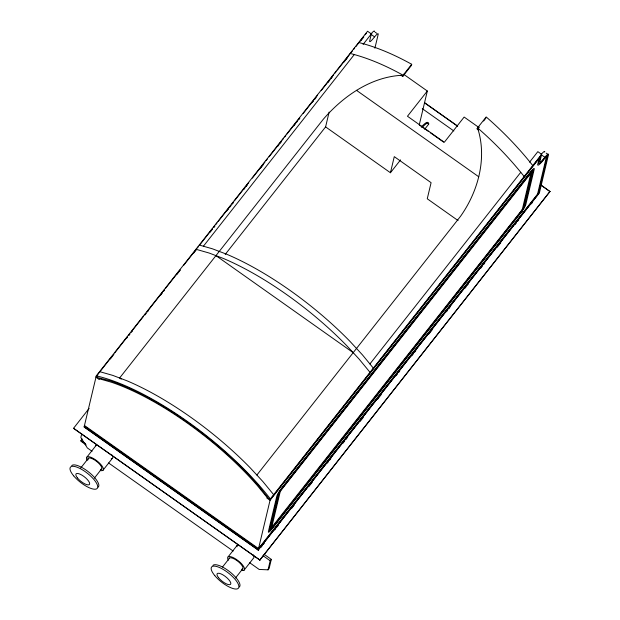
<?xml version="1.0" encoding="UTF-8"?>
<svg xmlns="http://www.w3.org/2000/svg" width="620" height="620" viewBox="0 0 620 620"><rect width="100%" height="100%" fill="white"/><g stroke="black" fill="none" stroke-linecap="round" stroke-linejoin="round"><path stroke-width="0.93" d="M73.547 428.304L259.888 560.062L73.547 428.304L89.141 408.379M81.708 433.853L80.848 437.48L87.319 447.935L92.055 451.282M82.088 438.945L80.755 441.107L86.188 444.951M374.899 48.19L378.192 34.348A8.548 1.225 -54.7 0 0 374.573 36.859L372.496 39.409A8.672 1.248 -54.7 0 1 369.667 40.967L371.349 33.922L367.559 31.248L96.302 375.852L84.111 427.017L258.664 550.436M225.207 254.433L325.601 126.899L329.127 112.088M258.183 550.095L270.374 498.93L541.632 154.326L537.842 151.652L529.581 162.153M249.705 562.751L259.168 569.439L268.034 569.834L270.196 560.775L271.304 559.372L264.19 554.342M271.304 559.372L269.142 568.432L268.034 569.834M401.109 75.477L402.806 76.392L403.085 75.214L411.696 64.278C394.963 55.002 377.301 47.182 358.701 42.501M411.696 64.278L411.417 65.449L402.806 76.392M325.601 126.899L390.437 172.748L394.274 156.643L431.094 182.675L427.257 198.78L458.095 220.588M403.604 74.253L427.327 91.024L419.252 124.907L428.653 131.556M541.632 154.326L539.95 161.37A8.672 1.248 -54.7 0 0 542.787 159.813L544.856 157.263A8.548 1.225 -54.7 0 1 548.475 154.752L546.204 153.148M539.408 192.828L548.475 154.752M259.888 560.062L549.971 191.541L541.33 185.233M96.743 375.767L111.701 356.756M114.692 352.958L127.263 336.986M128.456 335.466L129.657 333.947M131.456 331.669L143.422 316.464M144.615 314.937L145.816 313.418M147.01 311.899L161.975 292.888M163.168 291.369L164.37 289.85M165.563 288.331L179.932 270.08M183.52 265.523L196.091 249.558M197.284 248.031L198.485 246.512M200.276 244.233L212.249 229.028M213.443 227.509L214.644 225.982M215.838 224.463L217.031 222.944M218.232 221.425L230.803 205.46M231.996 203.934L233.19 202.415M234.391 200.896L248.752 182.652M252.348 178.087L264.911 162.122M266.112 160.603L267.305 159.077M269.103 156.798L281.069 141.593M282.271 140.074L283.464 138.555M284.665 137.028L285.859 135.509M287.052 133.99L299.623 118.025M303.211 113.46L317.579 95.216M321.168 90.652L333.738 74.687M334.932 73.168L336.133 71.649M337.327 70.122L349.897 54.157M351.091 52.638L352.292 51.119M353.485 49.6L354.687 48.073M355.88 46.554L363.529 36.843M365.188 34.736L366.296 33.325M97.774 374.914L95.984 377.192L99.247 379.502L99.409 378.797L111.189 382.16A146.033 48.717 38.2 0 1 257.199 485.398L266.957 497.263L266.786 497.969L270.049 500.278L539.098 158.48L537.656 164.719A12.478 1.79 -54.7 0 0 541.81 161.952L544.593 158.557A4.735 0.682 -54.7 0 1 546.29 157.387L537.548 194.138L258.54 548.584L84.475 425.506M110.329 358.965L113.917 354.408M126.472 338.458L127.674 336.939M128.867 335.42L130.06 333.901M131.254 332.382L132.455 330.863M145.01 314.913L146.204 313.394M147.397 311.876L148.599 310.356M160.557 295.167L162.347 292.888M163.541 291.369L164.742 289.85M176.692 274.66L180.281 270.103M193.44 253.394L196.424 249.597M210.18 232.12L212.567 229.082M213.761 227.563L214.962 226.044M226.92 210.854L228.71 208.576M229.904 207.057L231.105 205.538M232.299 204.019L233.492 202.5M243.66 189.588L244.853 188.069M246.047 186.55L247.248 185.031M260.4 168.322L263.392 164.525M277.737 146.297L278.93 144.778M280.132 143.259L281.325 141.74M293.88 125.79L295.074 124.271M296.275 122.752L297.468 121.233M298.662 119.714L299.855 118.195M312.41 102.246L313.612 100.727M314.805 99.208L315.999 97.689M327.957 82.491L329.755 80.213M330.948 78.694L332.142 77.174M344.1 61.985L347.688 57.427M360.84 40.718L363.832 36.921M203.406 246.225L354.237 54.622M363.08 44.431L371.349 33.922M87.009 456.979L96.418 445.021A10.447 3.488 38.2 0 0 95.906 445.772M80.77 467.953L88.451 458.196M94.325 478.19L101.417 469.193M102.858 470.417L112.267 458.459M427.327 91.024L407.464 116.25L444.292 142.29L464.147 117.056L479.175 127.681M390.437 172.748L400.551 159.898M424.661 129.27L428.707 124.132L427.939 123.589M479.012 126.867L477.292 129.053L477.571 127.883L486.181 116.948C503.153 131.688 518.847 147.917 532.774 165.579M483.6 121.032L485.902 118.118M256.866 475.044L460.59 216.233C478.33 191.084 487.32 157.837 477.571 127.883C494.551 142.623 510.237 158.859 524.163 176.514M369.908 363.956L520.73 172.352M228.168 556.783L237.576 544.833M222.518 567.005L229.609 558.008M522.451 210.746L272.157 528.721A7.595 1.093 -54.7 0 1 268.367 531.658L276.838 496.101A7.595 1.093 -54.7 0 1 281.906 487.793L530.464 172.019A7.595 1.093 -54.7 0 1 534.254 169.074L525.783 204.639A7.595 1.093 -54.7 0 1 520.715 212.947M235.484 578.003L242.575 568.997M539.447 192.665L258.222 549.925L84.157 426.847M258.78 549.336L538.811 193.587M260.896 547.468L262.089 545.949M263.291 544.43L264.484 542.903M274.66 529.984L275.853 528.465M277.047 526.946L278.248 525.427M291.408 508.702L294.399 504.897M308.76 486.654L312.356 482.096M327.313 463.094L328.507 461.575M329.708 460.055L330.902 458.529M342.868 443.331L344.666 441.053M345.859 439.526L347.06 438.007M360.22 421.282L363.212 417.485M377.572 399.241L381.161 394.684M396.118 375.673L397.319 374.154M398.513 372.635L399.714 371.117M411.68 355.911L413.47 353.632M414.671 352.113L415.865 350.594M429.032 333.87L432.024 330.072M446.385 311.829L447.578 310.302M448.779 308.783L449.973 307.264M464.93 288.261L466.132 286.742M467.325 285.223L468.518 283.704M480.485 268.499L482.282 266.22M483.484 264.701L484.677 263.175M497.24 247.217L500.828 242.653M515.189 224.409L516.39 222.89M517.584 221.371L518.785 219.852M531.348 203.887L532.541 202.368M244.017 570.222L253.425 558.264A10.447 3.488 38.2 0 0 253.247 554.869M259.927 559.891L550.01 191.379M350.091 53.436C368.691 58.117 386.353 65.937 403.085 75.214C371.434 76.485 343.496 95.922 323.338 119.195L119.621 377.999L121.195 379.115M199.268 245.047L212.404 248.798L226.695 254.239A150.079 50.073 38.2 0 1 350.075 341.473L362.46 354.896L373.341 368.125M195.951 249.263L209.079 253.014L223.371 258.455A150.079 50.073 38.2 0 1 346.751 345.689L359.135 359.12L370.016 372.341M99.626 371.636L112.755 375.387L127.046 380.827A150.079 50.073 38.2 0 1 250.426 468.061L262.818 481.492L273.691 494.714M375.162 32.209L376.681 33.279M374.573 36.859L370.791 34.185A8.548 1.225 -54.7 0 1 374.41 31.674M544.856 157.263L541.074 154.589A8.548 1.225 -54.7 0 1 544.693 152.078M424.468 102.61L457.63 126.054M424.429 102.773L457.591 126.224M541.283 185.403L549.971 191.541M422.274 108.64L453.832 130.952M430.226 132.665L443.54 142.081M356.446 90.303L478.756 176.785M215.946 255.626L353.191 352.672M96.139 376.526L97.673 377.611L110.259 380.812A148.172 49.437 38.2 0 1 258.416 485.561L268.677 498.519L270.212 499.604L540.361 156.403L538.78 163.231A10.579 1.519 -54.7 0 0 542.298 160.882L545.034 157.542A6.642 0.953 -54.7 0 1 547.406 155.899L538.501 193.401L258.385 549.258L84.312 426.173M263.089 555.753L270.196 560.775M80.918 440.433L85.576 443.726M108.608 462.985L233.151 551.048M476.881 128.689L478.625 130.246M228.338 560.186A10.447 3.488 38.2 0 1 231.973 557.062A10.447 3.488 38.2 0 1 243.118 565.704A10.447 3.488 38.2 0 1 241.436 570.33M237.119 546.739A10.447 3.488 38.2 0 1 238.63 544.538M229.183 558.62A8.548 2.852 38.2 0 1 238.568 561.852A8.548 2.852 38.2 0 1 241.707 569.245M212.869 565.401A17.089 5.704 38.2 0 1 230.26 572.175A17.089 5.704 38.2 0 1 239.374 586.931M88.079 459.761A8.548 2.852 38.2 0 1 96.549 461.342A8.548 2.852 38.2 0 1 100.549 469.433M87.188 460.373A10.447 3.488 38.2 0 1 90.815 457.25A10.447 3.488 38.2 0 1 101.959 465.891A10.447 3.488 38.2 0 1 100.277 470.526M112.088 455.064A10.447 3.488 38.2 0 1 111.213 458.754M71.719 465.589A17.089 5.704 38.2 0 1 89.11 472.363A17.089 5.704 38.2 0 1 98.224 487.118M422.026 127.557A25.288 3.635 -54.7 0 1 428.707 124.132M96.302 375.852A150.079 50.073 38.2 0 1 270.374 498.93M371.426 33.953A6.642 0.953 -54.7 0 1 371.845 33.511M421.259 127.015A25.288 3.635 -54.7 0 1 427.924 122.9M269.475 530.232L269.437 530.48A5.696 0.822 -54.7 0 0 271.885 528.581L521.312 211.707A5.696 0.822 -54.7 0 0 524.582 206.344L533.177 170.26A5.696 0.822 -54.7 0 0 530.736 172.159L281.31 489.033A5.696 0.822 -54.7 0 0 278.039 494.388L269.475 530.232M270.591 528.806L270.56 528.992A3.79 0.542 -54.7 0 0 272.188 527.729L521.327 211.226A3.79 0.542 -54.7 0 0 523.505 207.654L532.061 171.748A3.79 0.542 -54.7 0 0 530.433 173.011L281.294 489.513A3.79 0.542 -54.7 0 0 279.116 493.078L270.591 528.806M271.7 527.372L521.49 210.544L522.474 208.793L530.906 173.158L281.131 490.188L280.139 491.947L271.7 527.372M214.807 575.647A17.089 5.704 38.2 0 0 238.274 588.333A17.089 5.704 38.2 0 0 221.976 568.734A17.089 5.704 38.2 0 0 214.807 575.647M218.519 577.662A8.548 2.852 38.2 0 0 230.392 584.474A8.548 2.852 38.2 0 0 222.82 574.794A8.548 2.852 38.2 0 0 218.519 577.662M73.648 475.835A17.089 5.704 38.2 0 0 97.115 488.521A17.089 5.704 38.2 0 0 80.817 468.921A17.089 5.704 38.2 0 0 73.648 475.835M77.361 477.85A8.548 2.852 38.2 0 0 89.234 484.662A8.548 2.852 38.2 0 0 81.662 474.99A8.548 2.852 38.2 0 0 77.361 477.85"/></g></svg>
